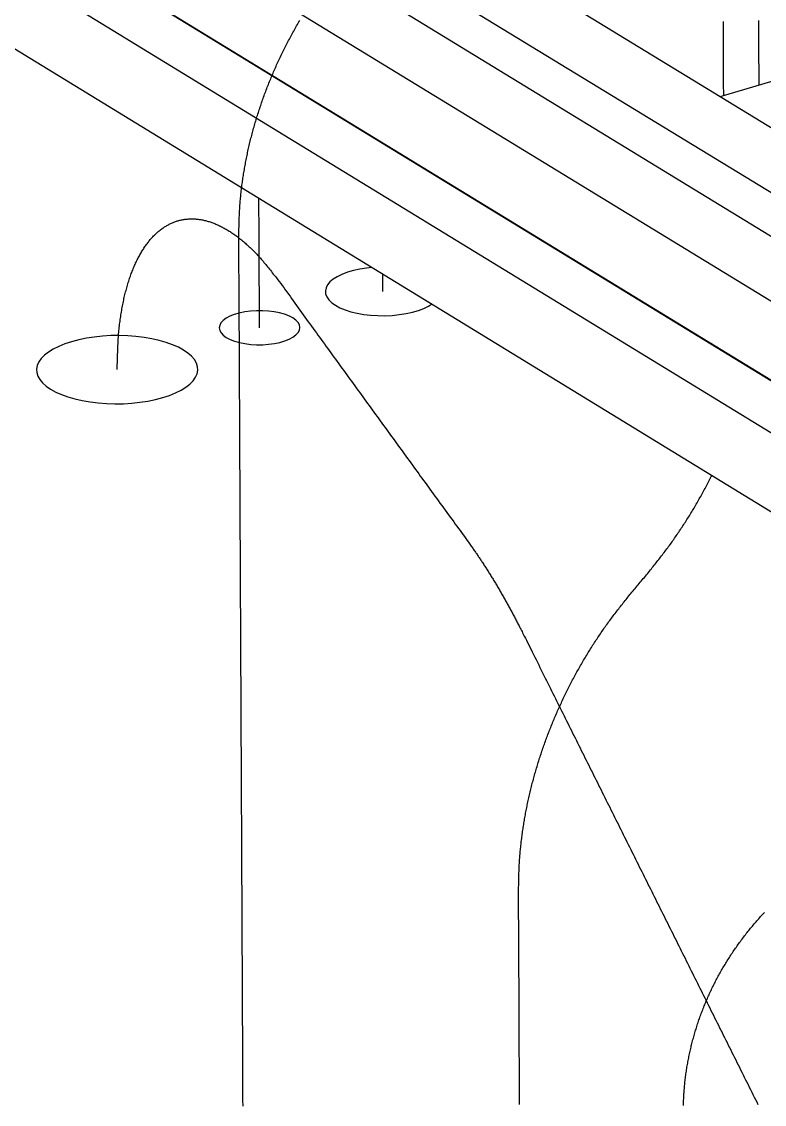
# Model space of a CAD drawing. Header units: millimetres. Extents: x -320 to 323, y -425 to 415.
# Drawn here: x -225.1 to -160.9, y -87.6 to 6 of the extents above; entities that cross this region are included whole.
import ezdxf

# ---------------------------------------------------------------- set-up
doc = ezdxf.new("R2010")
doc.units = ezdxf.units.MM
doc.layers.add('SKETCH', color=5, linetype='Continuous')
doc.layers.add('VISIBLE', color=7, linetype='Continuous')

msp = doc.modelspace()

# ---------------------------------------------------------------- linework, layer by layer
at = {"layer": 'SKETCH', "flags": 128}
for points in [[(-205.931, -87.735), (-205.934, -87.56), (-205.937, -87.381), (-205.94, -87.199), (-205.942, -87.014), (-205.944, -86.826), (-205.946, -86.636), (-205.947, -86.443), (-205.948, -86.248), (-205.949, -86.051), (-205.95, -85.853), (-205.95, -85.653), (-205.951, -85.452), (-205.951, -85.25), (-205.951, -85.047), (-205.951, -84.844), (-205.951, -84.64), (-205.951, -84.437), (-205.951, -84.234), (-205.951, -84.031), (-205.951, -83.829), (-205.951, -83.628), (-205.952, -83.428), (-205.953, -83.229), (-205.953, -83.032), (-205.954, -82.836), (-205.955, -82.64), (-205.956, -82.444), (-205.957, -82.248), (-205.958, -82.053), (-205.959, -81.857), (-205.96, -81.661), (-205.961, -81.465), (-205.962, -81.269), (-205.963, -81.073), (-205.964, -80.877), (-205.965, -80.681), (-205.966, -80.485), (-205.967, -80.289), (-205.968, -80.093), (-205.968, -79.897), (-205.969, -79.701), (-205.97, -79.505), (-205.971, -79.309), (-205.972, -79.113), (-205.973, -78.917), (-205.974, -78.721), (-205.975, -78.525), (-205.976, -78.329), (-205.977, -78.133), (-205.978, -77.937), (-205.979, -77.741), (-205.98, -77.545), (-205.981, -77.349), (-205.982, -77.153), (-205.983, -76.957), (-205.984, -76.761), (-205.984, -76.565), (-205.985, -76.369), (-205.986, -76.173), (-205.987, -75.977), (-205.988, -75.781), (-205.989, -75.585), (-205.99, -75.389), (-205.991, -75.193), (-205.992, -74.997), (-205.993, -74.801), (-205.994, -74.605), (-205.995, -74.409), (-205.996, -74.213), (-205.997, -74.017), (-205.998, -73.821), (-205.999, -73.625), (-206, -73.429), (-206.001, -73.233), (-206.001, -73.037), (-206.002, -72.841), (-206.003, -72.644), (-206.004, -72.448), (-206.005, -72.252), (-206.006, -72.056), (-206.007, -71.86), (-206.008, -71.664), (-206.009, -71.468), (-206.01, -71.272), (-206.011, -71.076), (-206.012, -70.88), (-206.013, -70.684), (-206.014, -70.487), (-206.015, -70.291), (-206.016, -70.095), (-206.017, -69.899), (-206.018, -69.703), (-206.018, -69.507), (-206.019, -69.311), (-206.02, -69.115), (-206.021, -68.919), (-206.022, -68.723), (-206.023, -68.526), (-206.024, -68.33), (-206.025, -68.134), (-206.026, -67.938), (-206.027, -67.742), (-206.028, -67.546), (-206.029, -67.35), (-206.03, -67.154), (-206.031, -66.958), (-206.032, -66.762), (-206.033, -66.566), (-206.034, -66.369), (-206.034, -66.173), (-206.035, -65.977), (-206.036, -65.781), (-206.037, -65.585), (-206.038, -65.389), (-206.039, -65.193), (-206.04, -64.997), (-206.041, -64.801), (-206.042, -64.605), (-206.043, -64.408), (-206.044, -64.212), (-206.045, -64.016), (-206.046, -63.82), (-206.047, -63.624), (-206.048, -63.428), (-206.049, -63.232), (-206.05, -63.036), (-206.051, -62.839), (-206.051, -62.643), (-206.052, -62.447), (-206.053, -62.251), (-206.054, -62.055), (-206.055, -61.859), (-206.056, -61.663), (-206.057, -61.467), (-206.058, -61.27), (-206.059, -61.074), (-206.06, -60.878), (-206.061, -60.682), (-206.062, -60.486), (-206.063, -60.29), (-206.064, -60.093), (-206.065, -59.897), (-206.066, -59.701), (-206.067, -59.505), (-206.068, -59.309), (-206.068, -59.113), (-206.069, -58.916), (-206.07, -58.72), (-206.071, -58.524), (-206.072, -58.328), (-206.073, -58.132), (-206.074, -57.935), (-206.075, -57.739), (-206.076, -57.543), (-206.077, -57.347), (-206.078, -57.15), (-206.079, -56.954), (-206.08, -56.758), (-206.081, -56.562), (-206.082, -56.366), (-206.083, -56.169), (-206.084, -55.973), (-206.085, -55.777), (-206.085, -55.581), (-206.086, -55.384), (-206.087, -55.188), (-206.088, -54.992), (-206.089, -54.796), (-206.09, -54.599), (-206.091, -54.403), (-206.092, -54.207), (-206.093, -54.011), (-206.094, -53.815), (-206.095, -53.618), (-206.096, -53.422), (-206.097, -53.226), (-206.098, -53.03), (-206.099, -52.833), (-206.1, -52.637), (-206.101, -52.441), (-206.102, -52.245), (-206.102, -52.049), (-206.103, -51.852), (-206.104, -51.656), (-206.105, -51.46), (-206.106, -51.264), (-206.107, -51.067), (-206.108, -50.871), (-206.109, -50.675), (-206.11, -50.479), (-206.111, -50.282), (-206.112, -50.086), (-206.113, -49.89), (-206.114, -49.694), (-206.115, -49.497), (-206.116, -49.301), (-206.117, -49.105), (-206.118, -48.908), (-206.119, -48.712), (-206.119, -48.516), (-206.12, -48.32), (-206.121, -48.123), (-206.122, -47.927), (-206.123, -47.731), (-206.124, -47.534), (-206.125, -47.338), (-206.126, -47.142), (-206.127, -46.945), (-206.128, -46.749), (-206.129, -46.553), (-206.13, -46.356), (-206.131, -46.16), (-206.132, -45.964), (-206.133, -45.767), (-206.134, -45.571), (-206.135, -45.375), (-206.136, -45.179), (-206.136, -44.982), (-206.137, -44.786), (-206.138, -44.59), (-206.139, -44.393), (-206.14, -44.197), (-206.141, -44.001), (-206.142, -43.804), (-206.143, -43.608), (-206.144, -43.412), (-206.145, -43.215), (-206.146, -43.019), (-206.147, -42.823), (-206.148, -42.627), (-206.149, -42.43), (-206.15, -42.234), (-206.151, -42.038), (-206.152, -41.841), (-206.153, -41.645), (-206.153, -41.449), (-206.154, -41.252), (-206.155, -41.056), (-206.156, -40.86), (-206.157, -40.663), (-206.158, -40.467), (-206.159, -40.271), (-206.16, -40.074), (-206.161, -39.878), (-206.162, -39.682), (-206.163, -39.485), (-206.164, -39.289), (-206.165, -39.093), (-206.166, -38.896), (-206.167, -38.7), (-206.168, -38.504), (-206.169, -38.307), (-206.17, -38.111), (-206.17, -37.915), (-206.171, -37.718), (-206.172, -37.522), (-206.173, -37.325), (-206.174, -37.129), (-206.175, -36.933), (-206.176, -36.736), (-206.177, -36.54), (-206.178, -36.344), (-206.179, -36.147), (-206.18, -35.951), (-206.181, -35.754), (-206.182, -35.558), (-206.183, -35.362), (-206.184, -35.165), (-206.185, -34.969), (-206.186, -34.772), (-206.187, -34.576), (-206.187, -34.379), (-206.188, -34.183), (-206.189, -33.987), (-206.19, -33.79), (-206.191, -33.594), (-206.192, -33.397), (-206.193, -33.201), (-206.194, -33.004), (-206.195, -32.808), (-206.196, -32.611), (-206.197, -32.415), (-206.198, -32.219), (-206.199, -32.022), (-206.2, -31.826), (-206.201, -31.629), (-206.202, -31.433), (-206.203, -31.236), (-206.204, -31.04), (-206.204, -30.843), (-206.205, -30.647), (-206.206, -30.451), (-206.207, -30.254), (-206.208, -30.058), (-206.209, -29.861), (-206.21, -29.665), (-206.211, -29.468), (-206.212, -29.272), (-206.213, -29.076), (-206.214, -28.879), (-206.215, -28.683), (-206.216, -28.486), (-206.217, -28.29), (-206.218, -28.093), (-206.219, -27.897), (-206.22, -27.7), (-206.221, -27.504), (-206.221, -27.308), (-206.222, -27.111), (-206.223, -26.915), (-206.224, -26.718), (-206.225, -26.522), (-206.226, -26.325), (-206.227, -26.129), (-206.228, -25.932), (-206.229, -25.736), (-206.23, -25.539), (-206.231, -25.343), (-206.232, -25.146), (-206.233, -24.95), (-206.234, -24.753), (-206.235, -24.557), (-206.236, -24.361), (-206.237, -24.164), (-206.238, -23.968), (-206.239, -23.771), (-206.239, -23.575), (-206.24, -23.378), (-206.241, -23.182), (-206.242, -22.985), (-206.243, -22.789), (-206.244, -22.592), (-206.245, -22.396), (-206.246, -22.199), (-206.247, -22.003), (-206.248, -21.806), (-206.249, -21.61), (-206.25, -21.413), (-206.251, -21.216), (-206.252, -21.02), (-206.253, -20.823), (-206.254, -20.627), (-206.255, -20.43), (-206.256, -20.234), (-206.256, -20.037), (-206.257, -19.841), (-206.258, -19.644), (-206.259, -19.447), (-206.26, -19.251), (-206.261, -19.054), (-206.262, -18.858), (-206.263, -18.661), (-206.264, -18.464), (-206.265, -18.268), (-206.266, -18.071), (-206.267, -17.875), (-206.268, -17.678), (-206.269, -17.482), (-206.27, -17.285), (-206.271, -17.088), (-206.272, -16.891), (-206.273, -16.692), (-206.275, -16.491), (-206.277, -16.289), (-206.279, -16.086), (-206.281, -15.883), (-206.283, -15.679), (-206.286, -15.474), (-206.288, -15.27), (-206.29, -15.066), (-206.293, -14.862), (-206.295, -14.66), (-206.297, -14.458), (-206.298, -14.257), (-206.3, -14.058), (-206.301, -13.86), (-206.302, -13.665), (-206.302, -13.471), (-206.302, -13.28), (-206.301, -13.092), (-206.3, -12.907), (-206.299, -12.725), (-206.296, -12.546), (-206.293, -12.371), (-206.291, -12.237), (-206.288, -12.106), (-206.286, -11.976), (-206.283, -11.849), (-206.281, -11.724), (-206.278, -11.6), (-206.275, -11.478), (-206.272, -11.357), (-206.268, -11.237), (-206.265, -11.118), (-206.261, -11), (-206.257, -10.883), (-206.252, -10.766), (-206.248, -10.65), (-206.242, -10.534), (-206.237, -10.418), (-206.23, -10.302), (-206.224, -10.186), (-206.216, -10.069), (-206.209, -9.952), (-206.2, -9.834), (-206.191, -9.715), (-206.182, -9.595), (-206.171, -9.474), (-206.16, -9.352), (-206.149, -9.23), (-206.137, -9.108), (-206.124, -8.986), (-206.111, -8.864), (-206.098, -8.742), (-206.084, -8.619), (-206.07, -8.497), (-206.055, -8.374), (-206.04, -8.251), (-206.024, -8.128), (-206.008, -8.006), (-205.991, -7.883), (-205.974, -7.76), (-205.956, -7.637), (-205.938, -7.514), (-205.919, -7.391), (-205.9, -7.268), (-205.881, -7.144), (-205.861, -7.021), (-205.841, -6.898), (-205.82, -6.775), (-205.799, -6.652), (-205.777, -6.529), (-205.755, -6.406), (-205.732, -6.283), (-205.709, -6.159), (-205.685, -6.036), (-205.661, -5.913), (-205.637, -5.789), (-205.612, -5.666), (-205.586, -5.542), (-205.56, -5.419), (-205.534, -5.295), (-205.507, -5.171), (-205.48, -5.048), (-205.452, -4.924), (-205.424, -4.801), (-205.395, -4.677), (-205.366, -4.553), (-205.337, -4.43), (-205.307, -4.306), (-205.276, -4.183), (-205.245, -4.06), (-205.214, -3.936), (-205.182, -3.813), (-205.15, -3.69), (-205.117, -3.567), (-205.084, -3.443), (-205.05, -3.32), (-205.016, -3.197), (-204.982, -3.074), (-204.946, -2.951), (-204.911, -2.828), (-204.875, -2.705), (-204.839, -2.582), (-204.802, -2.459), (-204.764, -2.336), (-204.727, -2.213), (-204.688, -2.09), (-204.65, -1.967), (-204.611, -1.844), (-204.571, -1.721), (-204.531, -1.599), (-204.491, -1.476), (-204.45, -1.354), (-204.409, -1.231), (-204.367, -1.109), (-204.325, -0.987), (-204.283, -0.865), (-204.24, -0.743), (-204.196, -0.621), (-204.153, -0.499), (-204.108, -0.378), (-204.064, -0.256), (-204.019, -0.135), (-203.973, -0.013), (-203.927, 0.108), (-203.881, 0.23), (-203.834, 0.351), (-203.786, 0.472), (-203.739, 0.593), (-203.691, 0.714), (-203.642, 0.835), (-203.593, 0.956), (-203.544, 1.077), (-203.494, 1.198), (-203.444, 1.318), (-203.393, 1.438), (-203.342, 1.558), (-203.29, 1.678), (-203.239, 1.798), (-203.186, 1.918), (-203.134, 2.038), (-203.081, 2.157), (-203.027, 2.276), (-202.973, 2.395), (-202.919, 2.514), (-202.864, 2.633), (-202.809, 2.751), (-202.753, 2.87), (-202.697, 2.989), (-202.641, 3.107), (-202.584, 3.225), (-202.527, 3.343), (-202.469, 3.461), (-202.411, 3.579), (-202.353, 3.697), (-202.294, 3.814), (-202.235, 3.931), (-202.175, 4.048), (-202.115, 4.165), (-202.054, 4.282), (-201.994, 4.399), (-201.932, 4.515), (-201.871, 4.631), (-201.809, 4.747), (-201.747, 4.863), (-201.684, 4.978), (-201.621, 5.093), (-201.557, 5.208), (-201.494, 5.323), (-201.429, 5.438), (-201.365, 5.552), (-201.3, 5.667), (-201.234, 5.781), (-201.168, 5.895), (-201.102, 6.009), (-201.035, 6.122)], [(-164.397, -0.346), (-164.398, -0.209), (-164.399, 0.031), (-164.4, 0.271), (-164.401, 0.511), (-164.402, 0.751), (-164.402, 0.992), (-164.403, 1.232), (-164.404, 1.472), (-164.405, 1.712), (-164.406, 1.952), (-164.407, 2.192), (-164.408, 2.432), (-164.409, 2.672), (-164.41, 2.912), (-164.411, 3.152), (-164.412, 3.392), (-164.413, 3.632), (-164.413, 3.872), (-164.414, 4.113), (-164.415, 4.353), (-164.416, 4.593), (-164.417, 4.833), (-164.418, 5.073), (-164.419, 5.313), (-164.42, 5.553), (-164.421, 5.794), (-164.422, 6.034)], [(-161.339, 0.554), (-161.339, 0.577), (-161.34, 0.768), (-161.34, 0.958), (-161.341, 1.149), (-161.342, 1.34), (-161.343, 1.53), (-161.343, 1.721), (-161.344, 1.912), (-161.345, 2.102), (-161.345, 2.293), (-161.346, 2.483), (-161.347, 2.674), (-161.348, 2.865), (-161.348, 3.055), (-161.349, 3.246), (-161.35, 3.437), (-161.351, 3.627), (-161.351, 3.818), (-161.352, 4.009), (-161.353, 4.199), (-161.353, 4.39), (-161.354, 4.581), (-161.355, 4.771), (-161.356, 4.962), (-161.356, 5.152), (-161.357, 5.343), (-161.358, 5.534), (-161.358, 5.724), (-161.359, 5.915), (-161.36, 6.106)], [(-204.507, -20.437), (-204.509, -20.189), (-204.51, -19.94), (-204.511, -19.691), (-204.512, -19.442), (-204.513, -19.193), (-204.515, -18.945), (-204.516, -18.696), (-204.517, -18.447), (-204.518, -18.198), (-204.519, -17.949), (-204.52, -17.701), (-204.522, -17.452), (-204.523, -17.203), (-204.524, -16.954), (-204.525, -16.705), (-204.526, -16.456), (-204.528, -16.208), (-204.529, -15.959), (-204.53, -15.71), (-204.531, -15.461), (-204.532, -15.212), (-204.534, -14.963), (-204.535, -14.715), (-204.536, -14.466), (-204.537, -14.217), (-204.538, -13.968), (-204.539, -13.719), (-204.541, -13.47), (-204.542, -13.221), (-204.543, -12.973), (-204.544, -12.724), (-204.545, -12.475), (-204.547, -12.226), (-204.548, -11.977), (-204.549, -11.728), (-204.55, -11.479), (-204.551, -11.23), (-204.552, -10.982), (-204.554, -10.733), (-204.555, -10.484), (-204.556, -10.235), (-204.557, -9.986), (-204.558, -9.737), (-204.56, -9.488), (-204.561, -9.253)], [(-216.816, -24.064), (-216.809, -23.918), (-216.803, -23.77), (-216.797, -23.623), (-216.792, -23.474), (-216.787, -23.326), (-216.782, -23.177), (-216.777, -23.028), (-216.773, -22.879), (-216.768, -22.73), (-216.764, -22.581), (-216.759, -22.432), (-216.754, -22.283), (-216.749, -22.135), (-216.743, -21.987), (-216.737, -21.84), (-216.73, -21.693), (-216.722, -21.547), (-216.714, -21.402), (-216.705, -21.258), (-216.695, -21.115), (-216.685, -20.972), (-216.673, -20.831), (-216.66, -20.691), (-216.646, -20.553), (-216.631, -20.415), (-216.615, -20.278), (-216.598, -20.142), (-216.581, -20.006), (-216.564, -19.871), (-216.545, -19.736), (-216.526, -19.602), (-216.506, -19.469), (-216.486, -19.337), (-216.465, -19.205), (-216.444, -19.074), (-216.421, -18.943), (-216.398, -18.814), (-216.375, -18.685), (-216.351, -18.558), (-216.326, -18.431), (-216.301, -18.305), (-216.275, -18.18), (-216.248, -18.055), (-216.221, -17.932), (-216.194, -17.81), (-216.165, -17.689), (-216.136, -17.569), (-216.107, -17.45), (-216.077, -17.332), (-216.046, -17.214), (-216.014, -17.098), (-215.982, -16.982), (-215.95, -16.867), (-215.916, -16.753), (-215.882, -16.64), (-215.848, -16.527), (-215.812, -16.416), (-215.777, -16.305), (-215.74, -16.196), (-215.703, -16.087), (-215.666, -15.979), (-215.627, -15.873), (-215.589, -15.767), (-215.549, -15.662), (-215.51, -15.559), (-215.469, -15.457), (-215.428, -15.355), (-215.387, -15.255), (-215.345, -15.156), (-215.302, -15.058), (-215.259, -14.961), (-215.216, -14.866), (-215.171, -14.771), (-215.127, -14.678), (-215.081, -14.585), (-215.036, -14.494), (-214.989, -14.403), (-214.942, -14.314), (-214.894, -14.226), (-214.846, -14.138), (-214.797, -14.052), (-214.748, -13.967), (-214.698, -13.882), (-214.647, -13.799), (-214.597, -13.717), (-214.545, -13.637), (-214.493, -13.557), (-214.441, -13.479), (-214.388, -13.401), (-214.334, -13.325), (-214.281, -13.25), (-214.226, -13.177), (-214.172, -13.104), (-214.116, -13.033), (-214.061, -12.964), (-214.005, -12.895), (-213.948, -12.828), (-213.891, -12.761), (-213.834, -12.696), (-213.776, -12.632), (-213.717, -12.57), (-213.658, -12.508), (-213.598, -12.447), (-213.538, -12.388), (-213.477, -12.33), (-213.416, -12.273), (-213.355, -12.217), (-213.293, -12.163), (-213.23, -12.11), (-213.167, -12.058), (-213.104, -12.007), (-213.041, -11.957), (-212.977, -11.909), (-212.912, -11.862), (-212.847, -11.816), (-212.782, -11.772), (-212.717, -11.729), (-212.651, -11.687), (-212.585, -11.647), (-212.518, -11.607), (-212.452, -11.57), (-212.384, -11.533), (-212.317, -11.498), (-212.248, -11.464), (-212.18, -11.431), (-212.111, -11.399), (-212.041, -11.369), (-211.971, -11.34), (-211.901, -11.312), (-211.83, -11.286), (-211.759, -11.261), (-211.688, -11.237), (-211.616, -11.214), (-211.544, -11.193), (-211.472, -11.173), (-211.399, -11.154), (-211.327, -11.136), (-211.253, -11.12), (-211.18, -11.105), (-211.106, -11.092), (-211.033, -11.08), (-210.958, -11.069), (-210.884, -11.059), (-210.81, -11.051), (-210.735, -11.044), (-210.66, -11.038), (-210.584, -11.034), (-210.509, -11.031), (-210.432, -11.029), (-210.356, -11.029), (-210.279, -11.03), (-210.202, -11.032), (-210.125, -11.036), (-210.047, -11.041), (-209.969, -11.047), (-209.891, -11.054), (-209.813, -11.063), (-209.734, -11.073), (-209.655, -11.084), (-209.576, -11.097), (-209.497, -11.111), (-209.418, -11.126), (-209.339, -11.143), (-209.259, -11.161), (-209.18, -11.18), (-209.1, -11.2), (-209.02, -11.222), (-208.94, -11.245), (-208.86, -11.269), (-208.78, -11.295), (-208.699, -11.322), (-208.619, -11.35), (-208.538, -11.38), (-208.456, -11.411), (-208.375, -11.443), (-208.293, -11.476), (-208.212, -11.511), (-208.13, -11.547), (-208.048, -11.585), (-207.966, -11.624), (-207.883, -11.664), (-207.801, -11.705), (-207.719, -11.747), (-207.636, -11.791), (-207.554, -11.836), (-207.471, -11.882), (-207.389, -11.929), (-207.306, -11.978), (-207.223, -12.028), (-207.141, -12.079), (-207.059, -12.131), (-206.976, -12.184), (-206.894, -12.239), (-206.811, -12.295), (-206.729, -12.352), (-206.646, -12.411), (-206.563, -12.47), (-206.48, -12.531), (-206.397, -12.594), (-206.314, -12.657), (-206.231, -12.722), (-206.148, -12.788), (-206.065, -12.855), (-205.982, -12.924), (-205.898, -12.993), (-205.815, -13.064), (-205.732, -13.136), (-205.649, -13.209), (-205.567, -13.283), (-205.484, -13.359), (-205.401, -13.435), (-205.319, -13.513), (-205.236, -13.591), (-205.154, -13.671), (-205.072, -13.752), (-204.99, -13.834), (-204.909, -13.916), (-204.828, -13.999), (-204.749, -14.083), (-204.67, -14.168), (-204.592, -14.254), (-204.514, -14.34), (-204.436, -14.428), (-204.359, -14.516), (-204.281, -14.606), (-204.204, -14.697), (-204.126, -14.789), (-204.048, -14.882), (-203.97, -14.977), (-203.892, -15.074), (-203.812, -15.172), (-203.732, -15.271), (-203.651, -15.373), (-203.57, -15.476), (-203.487, -15.581), (-203.403, -15.688), (-203.317, -15.796), (-203.231, -15.907), (-203.142, -16.02), (-203.052, -16.136), (-202.93, -16.293), (-202.806, -16.456), (-202.679, -16.624), (-202.549, -16.796), (-202.417, -16.974), (-202.283, -17.155), (-202.148, -17.34), (-202.01, -17.529), (-201.871, -17.721), (-201.731, -17.915), (-201.59, -18.111), (-201.448, -18.309), (-201.305, -18.509), (-201.161, -18.71), (-201.017, -18.912), (-200.873, -19.114), (-200.729, -19.316), (-200.585, -19.518), (-200.442, -19.719), (-200.299, -19.918), (-200.157, -20.117), (-200.016, -20.313), (-199.875, -20.507), (-199.736, -20.699), (-199.598, -20.889), (-199.46, -21.079), (-199.322, -21.27), (-199.184, -21.46), (-199.046, -21.65), (-198.907, -21.84), (-198.769, -22.03), (-198.631, -22.22), (-198.493, -22.411), (-198.355, -22.601), (-198.217, -22.791), (-198.078, -22.981), (-197.94, -23.172), (-197.802, -23.362), (-197.664, -23.552), (-197.526, -23.742), (-197.387, -23.932), (-197.249, -24.123), (-197.111, -24.313), (-196.973, -24.503), (-196.835, -24.693), (-196.696, -24.884), (-196.558, -25.074), (-196.42, -25.264), (-196.282, -25.454), (-196.143, -25.645), (-196.005, -25.835), (-195.867, -26.025), (-195.729, -26.215), (-195.59, -26.406), (-195.452, -26.596), (-195.314, -26.786), (-195.176, -26.977), (-195.037, -27.167), (-194.899, -27.357), (-194.761, -27.547), (-194.622, -27.738), (-194.484, -27.928), (-194.346, -28.118), (-194.208, -28.309), (-194.069, -28.499), (-193.931, -28.689), (-193.793, -28.88), (-193.654, -29.07), (-193.516, -29.26), (-193.378, -29.451), (-193.24, -29.641), (-193.101, -29.831), (-192.963, -30.022), (-192.825, -30.212), (-192.686, -30.403), (-192.548, -30.593), (-192.41, -30.783), (-192.272, -30.974), (-192.133, -31.164), (-191.995, -31.355), (-191.857, -31.545), (-191.718, -31.735), (-191.58, -31.926), (-191.442, -32.116), (-191.303, -32.307), (-191.165, -32.497), (-191.027, -32.688), (-190.889, -32.878), (-190.75, -33.069), (-190.612, -33.259), (-190.474, -33.45), (-190.335, -33.64), (-190.197, -33.83), (-190.059, -34.021), (-189.92, -34.211), (-189.782, -34.402), (-189.642, -34.594), (-189.5, -34.789), (-189.356, -34.987), (-189.21, -35.187), (-189.062, -35.389), (-188.914, -35.593), (-188.765, -35.797), (-188.615, -36.002), (-188.465, -36.206), (-188.316, -36.41), (-188.168, -36.614), (-188.02, -36.816), (-187.874, -37.016), (-187.73, -37.214), (-187.588, -37.409), (-187.448, -37.601), (-187.311, -37.79), (-187.177, -37.975), (-187.047, -38.155), (-186.921, -38.33), (-186.798, -38.5), (-186.681, -38.664), (-186.568, -38.822), (-186.461, -38.973), (-186.398, -39.061), (-186.338, -39.147), (-186.279, -39.23), (-186.222, -39.311), (-186.166, -39.39), (-186.112, -39.467), (-186.059, -39.542), (-186.007, -39.616), (-185.956, -39.688), (-185.907, -39.759), (-185.858, -39.829), (-185.809, -39.899), (-185.761, -39.968), (-185.714, -40.036), (-185.667, -40.105), (-185.62, -40.174), (-185.573, -40.242), (-185.526, -40.312), (-185.479, -40.382), (-185.431, -40.453), (-185.383, -40.525), (-185.335, -40.598), (-185.285, -40.672), (-185.235, -40.749), (-185.185, -40.826), (-185.134, -40.903), (-185.083, -40.981), (-185.033, -41.059), (-184.982, -41.138), (-184.932, -41.217), (-184.881, -41.296), (-184.831, -41.375), (-184.781, -41.454), (-184.73, -41.534), (-184.68, -41.614), (-184.63, -41.694), (-184.579, -41.775), (-184.529, -41.856), (-184.479, -41.937), (-184.429, -42.018), (-184.379, -42.099), (-184.329, -42.181), (-184.279, -42.263), (-184.229, -42.345), (-184.179, -42.428), (-184.129, -42.51), (-184.08, -42.593), (-184.03, -42.676), (-183.981, -42.759), (-183.931, -42.843), (-183.881, -42.927), (-183.832, -43.011), (-183.782, -43.095), (-183.733, -43.18), (-183.684, -43.264), (-183.634, -43.349), (-183.585, -43.435), (-183.536, -43.52), (-183.487, -43.606), (-183.438, -43.692), (-183.389, -43.778), (-183.34, -43.864), (-183.291, -43.951), (-183.242, -44.038), (-183.193, -44.125), (-183.144, -44.212), (-183.096, -44.299), (-183.047, -44.387), (-182.999, -44.475), (-182.95, -44.563), (-182.902, -44.651), (-182.854, -44.739), (-182.806, -44.827), (-182.759, -44.914), (-182.712, -45), (-182.667, -45.085), (-182.622, -45.17), (-182.577, -45.254), (-182.532, -45.338), (-182.488, -45.423), (-182.443, -45.507), (-182.399, -45.592), (-182.354, -45.677), (-182.31, -45.764), (-182.265, -45.851), (-182.219, -45.939), (-182.173, -46.029), (-182.126, -46.12), (-182.079, -46.212), (-182.03, -46.307), (-181.981, -46.403), (-181.93, -46.502), (-181.879, -46.603), (-181.826, -46.707), (-181.771, -46.813), (-181.716, -46.923), (-181.628, -47.095), (-181.538, -47.274), (-181.444, -47.459), (-181.347, -47.651), (-181.248, -47.848), (-181.146, -48.051), (-181.043, -48.259), (-180.937, -48.471), (-180.829, -48.686), (-180.72, -48.905), (-180.61, -49.127), (-180.499, -49.351), (-180.386, -49.578), (-180.273, -49.805), (-180.16, -50.034), (-180.046, -50.263), (-179.933, -50.492), (-179.819, -50.72), (-179.706, -50.948), (-179.594, -51.174), (-179.482, -51.398), (-179.372, -51.62), (-179.263, -51.839), (-179.155, -52.055), (-179.049, -52.269), (-178.942, -52.483), (-178.836, -52.697), (-178.729, -52.911), (-178.622, -53.124), (-178.516, -53.338), (-178.409, -53.552), (-178.302, -53.766), (-178.196, -53.98), (-178.089, -54.194), (-177.982, -54.408), (-177.876, -54.622), (-177.769, -54.836), (-177.663, -55.05), (-177.556, -55.264), (-177.449, -55.478), (-177.343, -55.691), (-177.236, -55.905), (-177.129, -56.119), (-177.023, -56.333), (-176.916, -56.547), (-176.809, -56.761), (-176.703, -56.975), (-176.596, -57.189), (-176.489, -57.403), (-176.383, -57.617), (-176.276, -57.831), (-176.169, -58.045), (-176.063, -58.259), (-175.956, -58.473), (-175.849, -58.687), (-175.743, -58.901), (-175.636, -59.115), (-175.529, -59.329), (-175.422, -59.542), (-175.316, -59.756), (-175.209, -59.97), (-175.102, -60.184), (-174.995, -60.398), (-174.889, -60.612), (-174.782, -60.826), (-174.675, -61.04), (-174.568, -61.254), (-174.462, -61.468), (-174.355, -61.682), (-174.248, -61.896), (-174.142, -62.11), (-174.035, -62.324), (-173.928, -62.538), (-173.822, -62.752), (-173.715, -62.966), (-173.608, -63.18), (-173.501, -63.394), (-173.395, -63.608), (-173.288, -63.822), (-173.181, -64.036), (-173.075, -64.25), (-172.968, -64.464), (-172.861, -64.678), (-172.755, -64.891), (-172.648, -65.105), (-172.541, -65.319), (-172.435, -65.533), (-172.328, -65.747), (-172.221, -65.961), (-172.115, -66.175), (-172.008, -66.389), (-171.901, -66.603), (-171.795, -66.817), (-171.688, -67.031), (-171.581, -67.245), (-171.475, -67.459), (-171.368, -67.673), (-171.261, -67.887), (-171.154, -68.101), (-171.048, -68.315), (-170.941, -68.529), (-170.834, -68.743), (-170.728, -68.957), (-170.621, -69.171), (-170.514, -69.386), (-170.407, -69.6), (-170.301, -69.814), (-170.194, -70.028), (-170.087, -70.242), (-169.981, -70.456), (-169.874, -70.67), (-169.767, -70.884), (-169.66, -71.098), (-169.554, -71.312), (-169.447, -71.526), (-169.34, -71.74), (-169.233, -71.954), (-169.127, -72.168), (-169.02, -72.382), (-168.913, -72.597), (-168.806, -72.811), (-168.7, -73.025), (-168.593, -73.239), (-168.486, -73.453), (-168.379, -73.667), (-168.273, -73.881), (-168.166, -74.095), (-168.059, -74.309), (-167.952, -74.523), (-167.846, -74.737), (-167.739, -74.951), (-167.632, -75.165), (-167.525, -75.379), (-167.419, -75.593), (-167.312, -75.808), (-167.205, -76.022), (-167.098, -76.236), (-166.992, -76.45), (-166.885, -76.664), (-166.778, -76.878), (-166.671, -77.092), (-166.565, -77.306), (-166.458, -77.52), (-166.351, -77.734), (-166.244, -77.948), (-166.137, -78.162), (-166.031, -78.377), (-165.924, -78.591), (-165.817, -78.805), (-165.71, -79.019), (-165.604, -79.233), (-165.497, -79.447), (-165.39, -79.661), (-165.283, -79.875), (-165.177, -80.089), (-165.07, -80.303), (-164.963, -80.518), (-164.856, -80.732), (-164.75, -80.946), (-164.643, -81.16), (-164.536, -81.374), (-164.429, -81.588), (-164.322, -81.802), (-164.216, -82.016), (-164.109, -82.23), (-164.002, -82.445), (-163.895, -82.659), (-163.789, -82.873), (-163.682, -83.087), (-163.575, -83.301), (-163.468, -83.515), (-163.361, -83.729), (-163.255, -83.944), (-163.148, -84.158), (-163.041, -84.372), (-162.934, -84.586), (-162.827, -84.8), (-162.72, -85.014), (-162.614, -85.229), (-162.507, -85.443), (-162.4, -85.657), (-162.293, -85.871), (-162.186, -86.085), (-162.079, -86.299), (-161.973, -86.514), (-161.866, -86.728), (-161.759, -86.942), (-161.652, -87.156), (-161.545, -87.37), (-161.438, -87.585)], [(-194.789, -15.236), (-195.259, -15.283), (-195.846, -15.376), (-196.401, -15.5), (-196.915, -15.651), (-197.382, -15.829), (-197.792, -16.029), (-198.141, -16.25), (-198.421, -16.487), (-198.63, -16.737), (-198.763, -16.996), (-198.819, -17.26), (-198.796, -17.524), (-198.695, -17.784), (-198.518, -18.037), (-198.267, -18.278), (-197.947, -18.504), (-197.561, -18.711), (-197.118, -18.895), (-196.622, -19.055), (-196.083, -19.186), (-195.508, -19.288), (-194.908, -19.358), (-194.29, -19.396), (-193.666, -19.4), (-193.044, -19.372), (-192.435, -19.31), (-191.849, -19.217), (-191.294, -19.094), (-190.779, -18.942), (-190.312, -18.765), (-189.902, -18.564), (-189.633, -18.393)], [(-193.848, -17.296), (-193.849, -17.065), (-193.85, -16.834), (-193.851, -16.603), (-193.852, -16.372), (-193.853, -16.141), (-193.854, -15.91), (-193.854, -15.808)], [(-201.637, -19.592), (-201.963, -19.421), (-202.345, -19.273), (-202.776, -19.151), (-203.246, -19.058), (-203.743, -18.996), (-204.258, -18.966), (-204.779, -18.968), (-205.293, -19.004), (-205.79, -19.072), (-206.258, -19.17), (-206.687, -19.296), (-207.067, -19.448), (-207.391, -19.622), (-207.649, -19.814), (-207.838, -20.02), (-207.952, -20.236), (-207.99, -20.456), (-207.949, -20.675), (-207.832, -20.89), (-207.64, -21.094), (-207.379, -21.283), (-207.053, -21.454), (-206.67, -21.602), (-206.239, -21.724), (-205.769, -21.817), (-205.272, -21.879), (-204.757, -21.91), (-204.236, -21.907), (-203.722, -21.871), (-203.225, -21.804), (-202.756, -21.706), (-202.327, -21.579), (-201.947, -21.427), (-201.624, -21.253), (-201.365, -21.061), (-201.176, -20.855), (-201.062, -20.639), (-201.025, -20.419), (-201.066, -20.199), (-201.183, -19.985), (-201.375, -19.781), (-201.637, -19.592)], [(-211.071, -22.371), (-211.514, -22.128), (-212.016, -21.906), (-212.57, -21.707), (-213.17, -21.535), (-213.81, -21.39), (-214.484, -21.274), (-215.183, -21.189), (-215.899, -21.135), (-216.626, -21.114), (-217.355, -21.124), (-218.078, -21.167), (-218.787, -21.242), (-219.474, -21.348), (-220.133, -21.483), (-220.755, -21.647), (-221.334, -21.837), (-221.864, -22.051), (-222.338, -22.288), (-222.752, -22.544), (-223.1, -22.817), (-223.38, -23.103), (-223.589, -23.4), (-223.722, -23.704), (-223.781, -24.013), (-223.763, -24.321), (-223.668, -24.628), (-223.499, -24.927), (-223.257, -25.218), (-222.944, -25.496), (-222.563, -25.758), (-222.12, -26.001), (-221.619, -26.224), (-221.065, -26.422), (-220.464, -26.595), (-219.823, -26.74), (-219.15, -26.856), (-218.45, -26.941), (-217.733, -26.995), (-217.006, -27.017), (-216.277, -27.006), (-215.553, -26.963), (-214.844, -26.888), (-214.156, -26.782), (-213.497, -26.647), (-212.875, -26.483), (-212.296, -26.293), (-211.766, -26.078), (-211.292, -25.841), (-210.878, -25.585), (-210.53, -25.312), (-210.25, -25.025), (-210.043, -24.728), (-209.909, -24.424), (-209.851, -24.116), (-209.87, -23.807), (-209.964, -23.501), (-210.134, -23.201), (-210.377, -22.911), (-210.69, -22.633), (-211.071, -22.371)], [(-182.039, -87.589), (-182.04, -87.398), (-182.041, -87.207), (-182.041, -87.017), (-182.042, -86.826), (-182.043, -86.636), (-182.044, -86.445), (-182.045, -86.254), (-182.046, -86.064), (-182.046, -85.873), (-182.047, -85.683), (-182.048, -85.492), (-182.049, -85.302), (-182.05, -85.111), (-182.05, -84.92), (-182.051, -84.73), (-182.052, -84.539), (-182.053, -84.349), (-182.054, -84.158), (-182.054, -83.967), (-182.055, -83.777), (-182.056, -83.586), (-182.057, -83.395), (-182.058, -83.205), (-182.058, -83.014), (-182.059, -82.824), (-182.06, -82.633), (-182.061, -82.442), (-182.062, -82.252), (-182.063, -82.061), (-182.063, -81.87), (-182.064, -81.68), (-182.065, -81.489), (-182.066, -81.299), (-182.067, -81.108), (-182.067, -80.917), (-182.068, -80.727), (-182.069, -80.536), (-182.07, -80.345), (-182.071, -80.155), (-182.071, -79.964), (-182.072, -79.773), (-182.073, -79.583), (-182.074, -79.392), (-182.075, -79.202), (-182.075, -79.011), (-182.076, -78.82), (-182.077, -78.63), (-182.078, -78.439), (-182.079, -78.248), (-182.08, -78.058), (-182.08, -77.867), (-182.081, -77.676), (-182.082, -77.486), (-182.083, -77.295), (-182.084, -77.104), (-182.084, -76.914), (-182.085, -76.723), (-182.086, -76.532), (-182.087, -76.342), (-182.088, -76.151), (-182.088, -75.96), (-182.089, -75.77), (-182.09, -75.579), (-182.091, -75.388), (-182.092, -75.197), (-182.093, -75.007), (-182.093, -74.816), (-182.094, -74.625), (-182.095, -74.435), (-182.096, -74.244), (-182.097, -74.053), (-182.097, -73.863), (-182.098, -73.672), (-182.099, -73.481), (-182.1, -73.29), (-182.101, -73.096), (-182.103, -72.902), (-182.104, -72.706), (-182.106, -72.51), (-182.108, -72.312), (-182.11, -72.115), (-182.112, -71.917), (-182.114, -71.719), (-182.116, -71.521), (-182.118, -71.324), (-182.12, -71.127), (-182.122, -70.931), (-182.123, -70.737), (-182.125, -70.543), (-182.126, -70.352), (-182.126, -70.162), (-182.127, -69.974), (-182.126, -69.789), (-182.126, -69.606), (-182.125, -69.426), (-182.123, -69.249), (-182.121, -69.075), (-182.118, -68.904), (-182.116, -68.773), (-182.114, -68.644), (-182.111, -68.517), (-182.109, -68.392), (-182.106, -68.268), (-182.104, -68.147), (-182.101, -68.026), (-182.098, -67.907), (-182.095, -67.789), (-182.092, -67.672), (-182.088, -67.556), (-182.084, -67.441), (-182.08, -67.326), (-182.075, -67.211), (-182.07, -67.097), (-182.065, -66.982), (-182.059, -66.868), (-182.053, -66.753), (-182.046, -66.638), (-182.039, -66.523), (-182.031, -66.406), (-182.023, -66.289), (-182.014, -66.171), (-182.005, -66.051), (-181.994, -65.931), (-181.984, -65.811), (-181.973, -65.691), (-181.961, -65.57), (-181.95, -65.45), (-181.937, -65.329), (-181.924, -65.208), (-181.911, -65.087), (-181.898, -64.966), (-181.884, -64.845), (-181.869, -64.724), (-181.854, -64.603), (-181.839, -64.481), (-181.823, -64.36), (-181.807, -64.238), (-181.79, -64.117), (-181.773, -63.995), (-181.756, -63.874), (-181.738, -63.752), (-181.72, -63.63), (-181.701, -63.509), (-181.682, -63.387), (-181.662, -63.265), (-181.642, -63.143), (-181.622, -63.022), (-181.601, -62.9), (-181.579, -62.778), (-181.557, -62.656), (-181.535, -62.534), (-181.513, -62.412), (-181.489, -62.289), (-181.466, -62.167), (-181.442, -62.045), (-181.418, -61.923), (-181.393, -61.8), (-181.367, -61.678), (-181.342, -61.555), (-181.316, -61.433), (-181.289, -61.311), (-181.262, -61.188), (-181.235, -61.066), (-181.207, -60.943), (-181.179, -60.821), (-181.15, -60.699), (-181.121, -60.576), (-181.092, -60.454), (-181.062, -60.332), (-181.032, -60.21), (-181.001, -60.088), (-180.97, -59.965), (-180.939, -59.843), (-180.907, -59.721), (-180.875, -59.599), (-180.842, -59.477), (-180.809, -59.354), (-180.775, -59.232), (-180.741, -59.11), (-180.707, -58.988), (-180.672, -58.866), (-180.637, -58.743), (-180.601, -58.621), (-180.565, -58.499), (-180.529, -58.377), (-180.492, -58.255), (-180.455, -58.133), (-180.417, -58.012), (-180.379, -57.89), (-180.341, -57.768), (-180.302, -57.647), (-180.263, -57.525), (-180.223, -57.404), (-180.183, -57.283), (-180.143, -57.162), (-180.102, -57.04), (-180.061, -56.919), (-180.019, -56.798), (-179.977, -56.677), (-179.935, -56.556), (-179.892, -56.435), (-179.849, -56.314), (-179.805, -56.193), (-179.761, -56.073), (-179.717, -55.952), (-179.672, -55.831), (-179.627, -55.711), (-179.581, -55.59), (-179.535, -55.47), (-179.489, -55.35), (-179.442, -55.23), (-179.395, -55.11), (-179.347, -54.99), (-179.299, -54.87), (-179.251, -54.751), (-179.203, -54.631), (-179.154, -54.512), (-179.104, -54.393), (-179.054, -54.274), (-179.004, -54.156), (-178.954, -54.037), (-178.903, -53.918), (-178.852, -53.8), (-178.8, -53.681), (-178.748, -53.563), (-178.695, -53.445), (-178.642, -53.326), (-178.589, -53.208), (-178.535, -53.091), (-178.481, -52.973), (-178.427, -52.855), (-178.372, -52.738), (-178.317, -52.621), (-178.262, -52.504), (-178.206, -52.387), (-178.15, -52.27), (-178.093, -52.153), (-178.037, -52.037), (-177.979, -51.921), (-177.922, -51.805), (-177.864, -51.689), (-177.806, -51.574), (-177.747, -51.458), (-177.688, -51.343), (-177.629, -51.228), (-177.57, -51.113), (-177.51, -50.998), (-177.449, -50.883), (-177.388, -50.769), (-177.327, -50.655), (-177.266, -50.54), (-177.204, -50.426), (-177.142, -50.313), (-177.079, -50.199), (-177.017, -50.086), (-176.953, -49.972), (-176.89, -49.859), (-176.826, -49.747), (-176.762, -49.634), (-176.697, -49.522), (-176.633, -49.41), (-176.568, -49.298), (-176.502, -49.186), (-176.436, -49.075), (-176.37, -48.964), (-176.304, -48.853), (-176.237, -48.742), (-176.17, -48.632), (-176.103, -48.522), (-176.035, -48.412), (-175.967, -48.302), (-175.898, -48.192), (-175.83, -48.083), (-175.761, -47.974), (-175.691, -47.865), (-175.621, -47.756), (-175.551, -47.647), (-175.481, -47.539), (-175.41, -47.431), (-175.339, -47.323), (-175.268, -47.216), (-175.196, -47.109), (-175.124, -47.002), (-175.052, -46.895), (-174.98, -46.789), (-174.907, -46.682), (-174.834, -46.577), (-174.76, -46.471), (-174.687, -46.366), (-174.613, -46.261), (-174.539, -46.156), (-174.464, -46.053), (-174.389, -45.949), (-174.314, -45.846), (-174.239, -45.743), (-174.163, -45.641), (-174.087, -45.539), (-174.011, -45.438), (-173.934, -45.337), (-173.857, -45.236), (-173.78, -45.135), (-173.702, -45.034), (-173.625, -44.933), (-173.547, -44.833), (-173.468, -44.733), (-173.39, -44.632), (-173.311, -44.532), (-173.232, -44.431), (-173.152, -44.331), (-173.073, -44.23), (-172.993, -44.129), (-172.912, -44.028), (-172.832, -43.927), (-172.751, -43.825), (-172.667, -43.719), (-172.581, -43.613), (-172.495, -43.507), (-172.408, -43.401), (-172.321, -43.295), (-172.233, -43.189), (-172.145, -43.083), (-172.056, -42.976), (-171.967, -42.87), (-171.878, -42.764), (-171.788, -42.658), (-171.699, -42.551), (-171.609, -42.445), (-171.52, -42.339), (-171.431, -42.233), (-171.342, -42.126), (-171.253, -42.02), (-171.165, -41.914), (-171.077, -41.808), (-170.989, -41.702), (-170.902, -41.596), (-170.816, -41.489), (-170.731, -41.383), (-170.646, -41.277), (-170.566, -41.176), (-170.485, -41.075), (-170.405, -40.974), (-170.325, -40.873), (-170.245, -40.772), (-170.166, -40.672), (-170.087, -40.571), (-170.008, -40.471), (-169.929, -40.37), (-169.851, -40.27), (-169.773, -40.169), (-169.695, -40.069), (-169.618, -39.968), (-169.54, -39.867), (-169.464, -39.766), (-169.387, -39.665), (-169.311, -39.564), (-169.235, -39.462), (-169.159, -39.36), (-169.083, -39.257), (-169.008, -39.154), (-168.933, -39.051), (-168.859, -38.947), (-168.785, -38.842), (-168.711, -38.737), (-168.637, -38.632), (-168.564, -38.527), (-168.491, -38.421), (-168.418, -38.315), (-168.346, -38.208), (-168.274, -38.102), (-168.202, -37.995), (-168.13, -37.887), (-168.059, -37.78), (-167.988, -37.672), (-167.917, -37.564), (-167.847, -37.456), (-167.777, -37.348), (-167.707, -37.239), (-167.637, -37.13), (-167.568, -37.021), (-167.499, -36.911), (-167.431, -36.802), (-167.363, -36.692), (-167.295, -36.582), (-167.228, -36.472), (-167.161, -36.361), (-167.094, -36.251), (-167.028, -36.14), (-166.962, -36.029), (-166.896, -35.917), (-166.83, -35.806), (-166.765, -35.694), (-166.701, -35.582), (-166.636, -35.47), (-166.572, -35.357), (-166.508, -35.244), (-166.445, -35.131), (-166.382, -35.018), (-166.319, -34.905), (-166.256, -34.791), (-166.194, -34.677), (-166.132, -34.563), (-166.071, -34.449), (-166.01, -34.335), (-165.949, -34.22), (-165.889, -34.106), (-165.829, -33.991), (-165.769, -33.876), (-165.71, -33.761), (-165.651, -33.646), (-165.592, -33.53), (-165.534, -33.415), (-165.476, -33.299), (-165.432, -33.21)], [(-167.872, -87.681), (-167.869, -87.562), (-167.865, -87.445), (-167.861, -87.329), (-167.856, -87.214), (-167.852, -87.1), (-167.847, -86.986), (-167.841, -86.874), (-167.835, -86.762), (-167.829, -86.65), (-167.822, -86.538), (-167.814, -86.427), (-167.806, -86.315), (-167.798, -86.204), (-167.788, -86.091), (-167.778, -85.979), (-167.768, -85.865), (-167.756, -85.751), (-167.744, -85.636), (-167.73, -85.52), (-167.717, -85.404), (-167.702, -85.288), (-167.688, -85.172), (-167.672, -85.056), (-167.656, -84.94), (-167.64, -84.825), (-167.623, -84.709), (-167.605, -84.593), (-167.587, -84.478), (-167.568, -84.362), (-167.549, -84.247), (-167.529, -84.132), (-167.509, -84.016), (-167.488, -83.901), (-167.466, -83.786), (-167.444, -83.671), (-167.422, -83.557), (-167.399, -83.442), (-167.375, -83.327), (-167.351, -83.213), (-167.326, -83.099), (-167.301, -82.984), (-167.275, -82.87), (-167.249, -82.757), (-167.222, -82.643), (-167.195, -82.529), (-167.167, -82.416), (-167.139, -82.302), (-167.11, -82.189), (-167.08, -82.075), (-167.05, -81.962), (-167.019, -81.849), (-166.988, -81.736), (-166.957, -81.623), (-166.924, -81.51), (-166.892, -81.398), (-166.858, -81.285), (-166.824, -81.173), (-166.79, -81.061), (-166.755, -80.948), (-166.72, -80.837), (-166.684, -80.725), (-166.647, -80.613), (-166.61, -80.502), (-166.573, -80.391), (-166.535, -80.28), (-166.496, -80.169), (-166.457, -80.059), (-166.417, -79.948), (-166.377, -79.838), (-166.336, -79.728), (-166.295, -79.617), (-166.253, -79.507), (-166.21, -79.398), (-166.167, -79.288), (-166.124, -79.179), (-166.08, -79.069), (-166.035, -78.96), (-165.99, -78.851), (-165.945, -78.742), (-165.898, -78.634), (-165.852, -78.525), (-165.805, -78.417), (-165.757, -78.309), (-165.709, -78.201), (-165.66, -78.094), (-165.611, -77.986), (-165.561, -77.879), (-165.511, -77.772), (-165.461, -77.666), (-165.409, -77.559), (-165.358, -77.453), (-165.306, -77.347), (-165.253, -77.241), (-165.2, -77.135), (-165.146, -77.03), (-165.092, -76.925), (-165.037, -76.82), (-164.982, -76.715), (-164.926, -76.61), (-164.87, -76.505), (-164.813, -76.401), (-164.756, -76.297), (-164.698, -76.193), (-164.64, -76.09), (-164.581, -75.986), (-164.522, -75.883), (-164.462, -75.781), (-164.402, -75.678), (-164.341, -75.576), (-164.28, -75.474), (-164.218, -75.372), (-164.156, -75.27), (-164.094, -75.169), (-164.031, -75.068), (-163.967, -74.968), (-163.903, -74.867), (-163.838, -74.767), (-163.773, -74.667), (-163.708, -74.568), (-163.642, -74.468), (-163.575, -74.369), (-163.508, -74.27), (-163.441, -74.171), (-163.373, -74.073), (-163.304, -73.975), (-163.235, -73.877), (-163.166, -73.779), (-163.096, -73.682), (-163.026, -73.585), (-162.955, -73.488), (-162.884, -73.391), (-162.812, -73.295), (-162.74, -73.199), (-162.667, -73.104), (-162.594, -73.008), (-162.521, -72.914), (-162.447, -72.819), (-162.373, -72.725), (-162.298, -72.631), (-162.223, -72.537), (-162.147, -72.444), (-162.071, -72.35), (-161.994, -72.257), (-161.917, -72.165), (-161.839, -72.073), (-161.761, -71.98), (-161.683, -71.889), (-161.604, -71.797), (-161.524, -71.706), (-161.444, -71.615), (-161.364, -71.525), (-161.283, -71.435), (-161.202, -71.345), (-161.121, -71.255), (-161.039, -71.166), (-160.956, -71.077), (-160.873, -70.989)]]:
    msp.add_lwpolyline(points, dxfattribs=at)
at = {"layer": 'VISIBLE'}
for p, q in [((-290.949, 76.577), (-44.891, -73.541)), ((-297.136, 74.778), (-44.885, -79.211)), ((-301.261, 73.578), (-44.881, -82.994)), ((-307.452, 71.778), (-44.875, -88.676)), ((-307.403, 64.984), (-44.868, -95.562)), ((-302.419, 61.897), (-44.868, -95.602)), ((-307.371, 60.455), (-44.863, -100.152)), ((-307.322, 53.664), (-44.856, -107.035)), ((-164.712, -0.439), (-116.046, 13.888)), ((-164.712, -0.439), (-164.712, -0.439))]:
    msp.add_line(p, q, dxfattribs=at)

doc.saveas('drawing.dxf')
